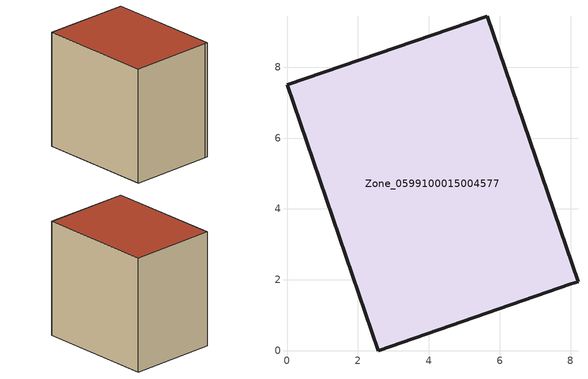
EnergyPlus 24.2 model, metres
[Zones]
Zone_0599100015004577
 floor ground (C_G): 5.64,9.44 8.21,1.95 8.01,1.89 2.57,0 0,7.5 z0.98
 wall outside (C_F): 2.57,0 8.01,1.89 8.21,1.95 5.64,9.44 0,7.5 2.57,0 z0.98:8.83
 roof outside (C_R): 8.21,1.95 5.64,9.44 0,7.5 2.57,0 8.01,1.89 z8.83
[BUILDING]
Pand.0599100015004577: North Axis=0; Terrain=City; Loads Convergence Tolerance Value=0.04; Temperature Convergence Tolerance Value=0.4; Solar Distribution=FullExterior; Maximum Number of Warmup Days=25; Minimum Number of Warmup Days=1
[Site:Location]
Rotterdam.The.Hague.AP_ZH_NLD Design_Conditions: Latitude=51.96; Longitude=4.45; Time Zone=1; Elevation=-4.5
[SITE:GROUNDTEMPERATURE:BUILDINGSURFACE]
18, 18, 18, 18, 18, 18, 18, 18, 18, 18, 18, 18
[MATERIAL] Thermal Absorptance=0.9; Solar Absorptance=0.7; Visible Absorptance=0.7
Name | Roughness | Thickness | Conductivity | Density | Specific Heat
G.TI.1975-1991 | MediumSmooth | 0.15 | 0.288461 | 540 | 1210
F.TI.1975-1991 | Rough | 0.3 | 0.230769 | 1920 | 840
R.TI.1975-1991 | MediumRough | 0.2 | 0.153846 | 1500 | 1000
[CONSTRUCTION]
C_G: G.TI.1975-1991
C_F: F.TI.1975-1991
C_R: R.TI.1975-1991
[ZONE]
Zone_0599100015004577: Type=1; Multiplier=1; Ceiling Height=Autocalculate; Volume=Autocalculate; Floor Area=autocalculate; Part of Total Floor Area=Yes
[ZONEINFILTRATION:DESIGNFLOWRATE]
Infil_Zone_0599100015004577: Zone or ZoneList or Space or SpaceList=Zone_0599100015004577; Schedule=AlwaysOn; Design Flow Rate Calculation Method=Flow/Area; Flow Rate per Floor Area=0.003; Constant Term Coefficient=1; Temperature Term Coefficient=0; Velocity Term Coefficient=0; Velocity Squared Term Coefficient=0
[HVACTEMPLATE:ZONE:IDEALLOADSAIRSYSTEM]
Zone_0599100015004577: Maximum Heating Supply Air Temperature=50; Minimum Cooling Supply Air Temperature=13; Maximum Heating Supply Air Humidity Ratio=0.0156; Minimum Cooling Supply Air Humidity Ratio=0.0077; Heating Limit=NoLimit; Cooling Limit=NoLimit; Dehumidification Control Type=ConstantSensibleHeatRatio; Cooling Sensible Heat Ratio=0.7; Dehumidification Setpoint=60; Humidification Control Type=None; Humidification Setpoint=30; Outdoor Air Method=None; Outdoor Air Flow Rate per Person=0.00944; Outdoor Air Flow Rate per Zone Floor Area=0; Outdoor Air Flow Rate per Zone=0; Demand Controlled Ventilation Type=None; Outdoor Air Economizer Type=NoEconomizer; Heat Recovery Type=None; Sensible Heat Recovery Effectiveness=0.7; Latent Heat Recovery Effectiveness=0.65
[ZONECONTROL:THERMOSTAT]
ThermostatControl_Zone_0599100015004577: Zone or ZoneList=Zone_0599100015004577; Control Type Schedule=DualSetpointControlType; Control 1=Thermostat_Zone_0599100015004577; Temperature Difference Between Cutout And Setpoint=0
[THERMOSTATSETPOINT:DUALSETPOINT]
Thermostat_Zone_0599100015004577: Heating Setpoint Temperature Schedule=HeatingSetpoint_Zone_0599100015004577; Cooling Setpoint Temperature Schedule=CoolingSetpoint_Zone_0599100015004577
[SCHEDULE:COMPACT]
HeatingSetpoint_Zone_0599100015004577: Through: 12/31, For: AllDays, Until: 24:00, 21
CoolingSetpoint_Zone_0599100015004577: Through: 12/31, For: AllDays, Until: 24:00, 24
DualSetpointControlType: Through: 12/31, For: AllDays, Until: 24:00, 4
AlwaysOn: Through: 12/31, For: AllDays, Until: 24:00, 1
